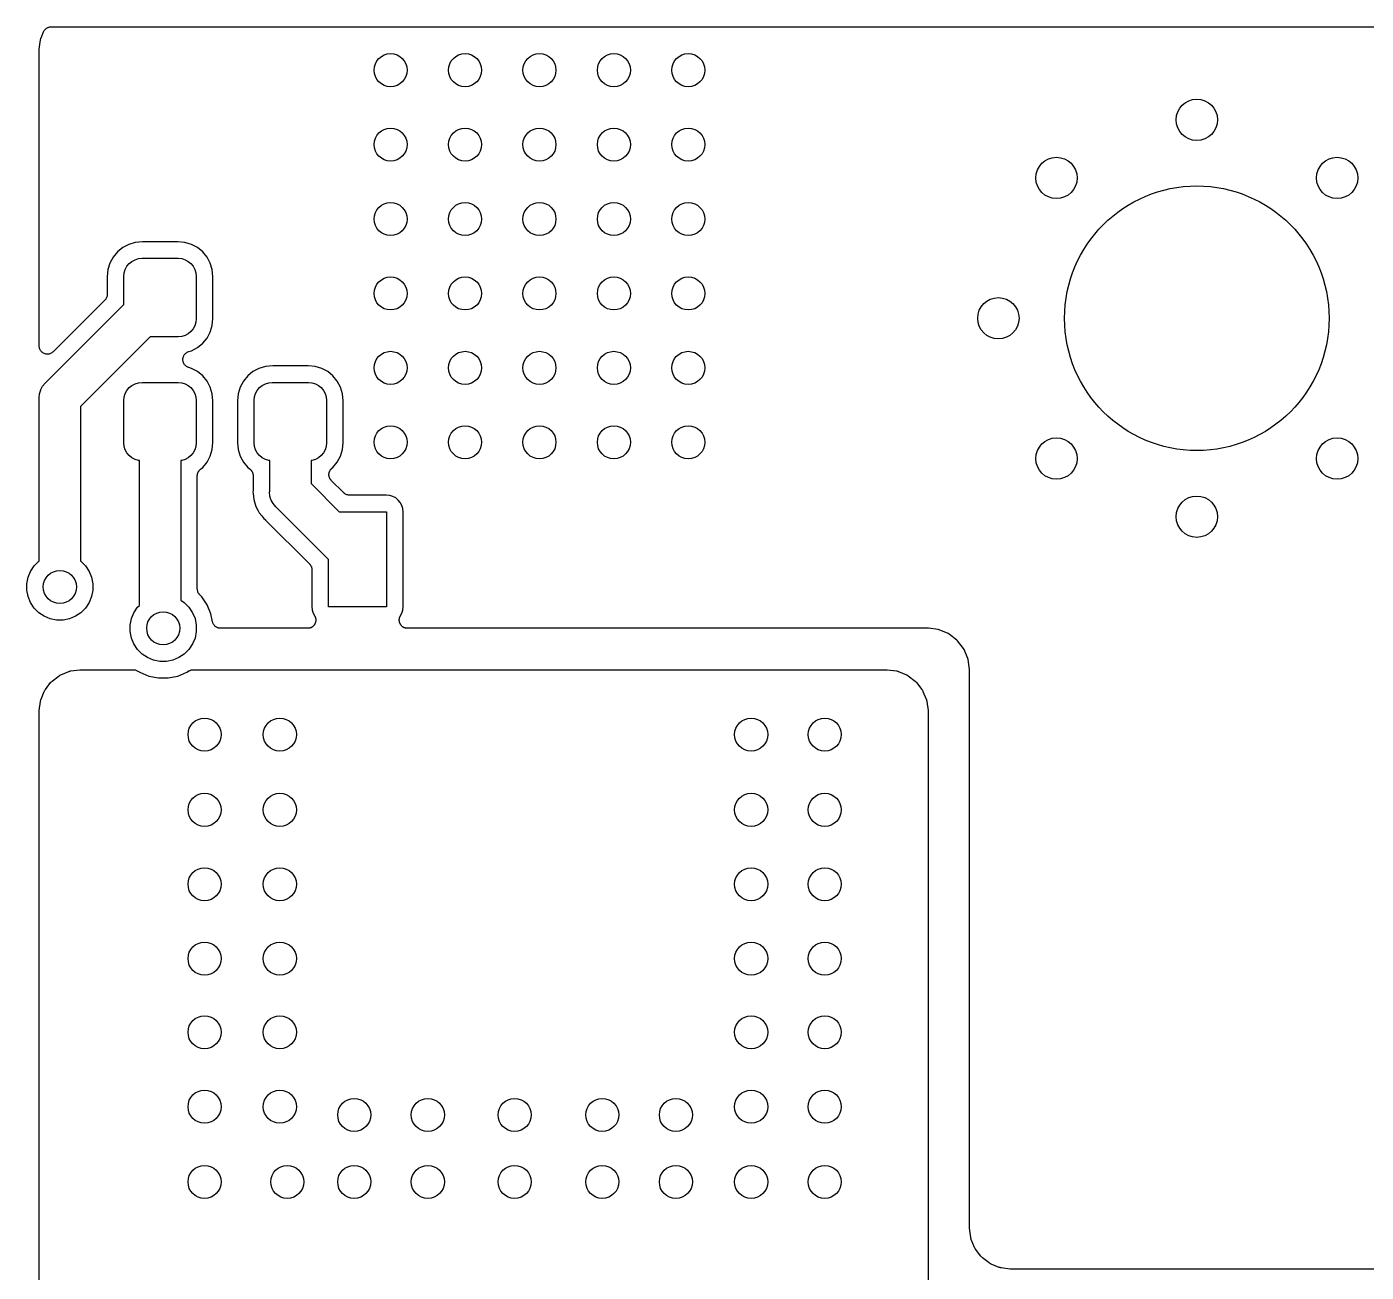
# Model space of a CAD drawing. Extents: x 57.2 to 140.8, y -181.8 to -103.2.
# Drawn here: x 85.6 to 101.8, y -118.29 to -103.22 of the extents above; entities that cross this region are included whole.
import ezdxf

# ---------------------------------------------------------------- set-up
doc = ezdxf.new("R2010")
doc.units = 0
doc.layers.add('BLACK', color=7, linetype='CONTINUOUS')

msp = doc.modelspace()

# ---------------------------------------------------------------- linework, layer by layer
at = {"layer": 'BLACK', "linetype": 'CONTINUOUS'}
for p, q in [((85.7721, -103.358), (85.8018, -103.287)), ((85.8018, -103.287), (85.802, -103.286)), ((85.802, -103.286), (85.8023, -103.285)), ((85.802, -103.286), (85.802, -103.286)), ((85.802, -103.286), (85.802, -103.286)), ((85.8023, -103.285), (85.8068, -103.277)), ((85.8068, -103.277), (85.8113, -103.269)), ((85.8113, -103.269), (85.8115, -103.269)), ((85.8115, -103.269), (85.8117, -103.268)), ((85.8117, -103.268), (85.8178, -103.261)), ((85.8178, -103.261), (85.8237, -103.254)), ((85.8237, -103.254), (85.824, -103.254)), ((85.824, -103.254), (85.8243, -103.253)), ((85.8243, -103.253), (85.8316, -103.248)), ((85.8316, -103.248), (85.8388, -103.242)), ((85.8388, -103.242), (85.8392, -103.242)), ((85.8392, -103.242), (85.8396, -103.241)), ((85.8396, -103.241), (85.8478, -103.237)), ((85.8478, -103.237), (85.8561, -103.233)), ((85.8561, -103.233), (85.8565, -103.232)), ((85.8565, -103.232), (85.8569, -103.232)), ((85.8569, -103.232), (85.8657, -103.23)), ((85.8657, -103.23), (85.8747, -103.227)), ((85.8747, -103.227), (85.8752, -103.227)), ((85.8752, -103.227), (85.8756, -103.227)), ((85.8756, -103.227), (85.8848, -103.226)), ((85.8848, -103.226), (85.8942, -103.225)), ((85.8942, -103.225), (113.606, -103.225)), ((85.75, -103.505), (85.7507, -103.499)), ((85.75, -103.507), (85.75, -103.505)), ((85.75, -107.085), (85.75, -103.507)), ((85.7507, -103.499), (85.7509, -103.494)), ((85.7509, -103.494), (85.7653, -103.384)), ((85.7653, -103.384), (85.7655, -103.382)), ((85.7655, -103.382), (85.7661, -103.38)), ((85.7661, -103.38), (85.7664, -103.377)), ((85.7664, -103.377), (85.7685, -103.37)), ((85.7685, -103.37), (85.7702, -103.363)), ((85.7702, -103.363), (85.7713, -103.361)), ((85.7713, -103.361), (85.7721, -103.358)), ((86.7606, -105.895), (86.697, -105.947)), ((86.8331, -105.856), (86.7606, -105.895)), ((86.9119, -105.832), (86.8331, -105.856)), ((86.9987, -105.824), (86.9119, -105.832)), ((87.4263, -105.824), (86.9987, -105.824)), ((87.5131, -105.832), (87.4263, -105.824)), ((87.5919, -105.856), (87.5131, -105.832)), ((87.6644, -105.895), (87.5919, -105.856)), ((87.728, -105.947), (87.6644, -105.895)), ((86.606, -106.083), (86.5821, -106.162)), ((86.6448, -106.011), (86.606, -106.083)), ((86.697, -105.947), (86.6448, -106.011)), ((86.8119, -106.122), (86.8391, -106.089)), ((86.8391, -106.089), (86.8722, -106.062)), ((86.8722, -106.062), (86.91, -106.042)), ((86.91, -106.042), (86.9511, -106.029)), ((86.9511, -106.029), (86.9937, -106.025)), ((86.9937, -106.025), (87.4312, -106.025)), ((87.4312, -106.025), (87.4739, -106.029)), ((87.4739, -106.029), (87.515, -106.042)), ((87.515, -106.042), (87.5528, -106.062)), ((87.5528, -106.062), (87.5859, -106.089)), ((87.5859, -106.089), (87.6131, -106.122)), ((87.7802, -106.011), (87.728, -105.947)), ((87.819, -106.083), (87.7802, -106.011)), ((87.8429, -106.162), (87.819, -106.083)), ((86.5821, -106.162), (86.5735, -106.249)), ((86.5735, -106.249), (86.5735, -106.461)), ((86.775, -106.244), (86.7792, -106.201)), ((86.775, -106.584), (86.775, -106.244)), ((86.7792, -106.201), (86.7917, -106.16)), ((86.7917, -106.16), (86.8119, -106.122)), ((87.6131, -106.122), (87.6333, -106.16)), ((87.6333, -106.16), (87.6458, -106.201)), ((87.6458, -106.201), (87.65, -106.244)), ((87.65, -106.244), (87.65, -106.756)), ((87.8515, -106.249), (87.8429, -106.162)), ((87.8515, -106.751), (87.8515, -106.249)), ((85.8319, -107.527), (86.775, -106.584)), ((86.5443, -106.532), (85.9207, -107.155)), ((86.5502, -106.525), (86.5443, -106.532)), ((86.5561, -106.518), (86.5502, -106.525)), ((86.5563, -106.517), (86.5561, -106.518)), ((86.5566, -106.517), (86.5563, -106.517)), ((86.561, -106.509), (86.5566, -106.517)), ((86.5655, -106.501), (86.561, -106.509)), ((86.5656, -106.5), (86.5655, -106.501)), ((86.5659, -106.5), (86.5656, -106.5)), ((86.5686, -106.491), (86.5659, -106.5)), ((86.5714, -106.482), (86.5686, -106.491)), ((86.5716, -106.481), (86.5714, -106.481)), ((86.5714, -106.481), (86.5714, -106.482)), ((86.5725, -106.472), (86.5716, -106.481)), ((86.5735, -106.463), (86.5725, -106.472)), ((86.5735, -106.461), (86.5735, -106.461)), ((86.5735, -106.461), (86.5735, -106.461)), ((86.5735, -106.461), (86.5735, -106.461)), ((86.5735, -106.461), (86.5735, -106.463)), ((87.6131, -106.878), (87.5859, -106.911)), ((87.6333, -106.84), (87.6131, -106.878)), ((87.6458, -106.799), (87.6333, -106.84)), ((87.65, -106.756), (87.6458, -106.799)), ((87.819, -106.917), (87.8429, -106.838)), ((87.8429, -106.838), (87.8515, -106.751)), ((87.0911, -106.975), (86.25, -107.816)), ((87.4312, -106.975), (87.0911, -106.975)), ((87.4739, -106.971), (87.4312, -106.975)), ((87.515, -106.958), (87.4739, -106.971)), ((87.5528, -106.938), (87.515, -106.958)), ((87.5859, -106.911), (87.5528, -106.938)), ((87.6644, -107.105), (87.728, -107.053)), ((87.728, -107.053), (87.7802, -106.989)), ((87.7802, -106.989), (87.819, -106.917)), ((85.7509, -107.094), (85.75, -107.085)), ((85.7518, -107.104), (85.7509, -107.094)), ((85.7519, -107.104), (85.7518, -107.104)), ((85.7547, -107.113), (85.7519, -107.104)), ((85.7519, -107.104), (85.7519, -107.104)), ((85.7574, -107.122), (85.7547, -107.113)), ((85.7575, -107.123), (85.7574, -107.122)), ((85.762, -107.131), (85.7575, -107.123)), ((85.7575, -107.123), (85.7575, -107.123)), ((85.7665, -107.14), (85.762, -107.131)), ((85.7666, -107.14), (85.7665, -107.14)), ((85.7667, -107.14), (85.7666, -107.14)), ((85.7726, -107.147), (85.7667, -107.14)), ((85.7788, -107.155), (85.7726, -107.147)), ((85.7789, -107.155), (85.7788, -107.155)), ((85.779, -107.155), (85.7789, -107.155)), ((85.7863, -107.161), (85.779, -107.155)), ((85.7938, -107.167), (85.7863, -107.161)), ((85.7939, -107.167), (85.7938, -107.167)), ((85.7941, -107.168), (85.7939, -107.167)), ((85.8025, -107.172), (85.7941, -107.168)), ((85.8109, -107.177), (85.8025, -107.172)), ((85.8111, -107.177), (85.8109, -107.177)), ((85.8112, -107.177), (85.8111, -107.177)), ((85.8206, -107.18), (85.8112, -107.177)), ((85.8296, -107.183), (85.8206, -107.18)), ((85.8297, -107.183), (85.8296, -107.183)), ((85.8299, -107.183), (85.8297, -107.183)), ((85.8397, -107.184), (85.8299, -107.183)), ((85.849, -107.185), (85.8397, -107.184)), ((85.8491, -107.185), (85.849, -107.185)), ((85.8493, -107.185), (85.8491, -107.185)), ((85.8591, -107.184), (85.8493, -107.185)), ((85.8684, -107.183), (85.8591, -107.184)), ((85.8686, -107.183), (85.8684, -107.183)), ((85.8687, -107.183), (85.8686, -107.183)), ((85.8779, -107.18), (85.8687, -107.183)), ((85.8871, -107.178), (85.8779, -107.18)), ((85.8873, -107.177), (85.8871, -107.178)), ((85.8875, -107.177), (85.8873, -107.177)), ((85.8959, -107.173), (85.8875, -107.177)), ((85.9045, -107.169), (85.8959, -107.173)), ((85.9046, -107.168), (85.9045, -107.169)), ((85.9048, -107.168), (85.9046, -107.168)), ((85.9121, -107.162), (85.9048, -107.168)), ((85.9197, -107.156), (85.9121, -107.162)), ((85.92, -107.156), (85.9197, -107.156)), ((85.9207, -107.155), (85.92, -107.156)), ((85.92, -107.156), (85.92, -107.156)), ((85.92, -107.156), (85.92, -107.156)), ((87.4875, -107.239), (87.4895, -107.23)), ((87.4895, -107.23), (87.4914, -107.221)), ((87.4914, -107.221), (87.4915, -107.22)), ((87.4915, -107.22), (87.4953, -107.211)), ((87.4915, -107.22), (87.4915, -107.22)), ((87.4953, -107.211), (87.499, -107.203)), ((87.499, -107.203), (87.499, -107.202)), ((87.499, -107.202), (87.4991, -107.202)), ((87.4991, -107.202), (87.5046, -107.194)), ((87.5046, -107.194), (87.5098, -107.186)), ((87.5098, -107.186), (87.5099, -107.186)), ((87.5099, -107.186), (87.51, -107.186)), ((87.51, -107.186), (87.5169, -107.179)), ((87.5169, -107.179), (87.5237, -107.173)), ((87.5237, -107.173), (87.5238, -107.173)), ((87.5238, -107.173), (87.5239, -107.172)), ((87.5239, -107.172), (87.5318, -107.167)), ((87.5318, -107.167), (87.5399, -107.162)), ((87.5399, -107.162), (87.54, -107.162)), ((87.54, -107.162), (87.5402, -107.162)), ((87.5402, -107.162), (87.549, -107.158)), ((87.549, -107.158), (87.558, -107.154)), ((87.558, -107.154), (87.5582, -107.154)), ((87.5582, -107.154), (87.5919, -107.144)), ((87.5582, -107.154), (87.5582, -107.154)), ((87.5582, -107.154), (87.5582, -107.154)), ((87.5919, -107.144), (87.6644, -107.105)), ((87.4874, -107.259), (87.4875, -107.249)), ((87.4893, -107.269), (87.4874, -107.259)), ((87.4874, -107.259), (87.4874, -107.259)), ((87.4874, -107.259), (87.4874, -107.259)), ((87.4875, -107.24), (87.4875, -107.239)), ((87.4875, -107.249), (87.4875, -107.24)), ((87.4875, -107.24), (87.4875, -107.24)), ((87.491, -107.278), (87.4893, -107.269)), ((87.4911, -107.278), (87.491, -107.278)), ((87.4948, -107.287), (87.4911, -107.278)), ((87.4911, -107.278), (87.4911, -107.278)), ((87.4983, -107.296), (87.4948, -107.287)), ((87.4984, -107.296), (87.4983, -107.296)), ((87.5036, -107.304), (87.4984, -107.296)), ((87.4984, -107.296), (87.4984, -107.296)), ((87.509, -107.313), (87.5036, -107.304)), ((87.5091, -107.313), (87.509, -107.313)), ((87.5155, -107.319), (87.5091, -107.313)), ((87.5091, -107.313), (87.5091, -107.313)), ((87.5226, -107.327), (87.5155, -107.319)), ((87.5227, -107.327), (87.5226, -107.327)), ((87.5228, -107.327), (87.5227, -107.327)), ((87.5304, -107.332), (87.5228, -107.327)), ((87.5387, -107.338), (87.5304, -107.332)), ((87.5388, -107.338), (87.5387, -107.338)), ((87.5389, -107.338), (87.5388, -107.338)), ((87.5477, -107.341), (87.5389, -107.338)), ((87.5566, -107.345), (87.5477, -107.341)), ((87.5569, -107.345), (87.5566, -107.345)), ((87.558, -107.346), (87.5569, -107.345)), ((87.5569, -107.345), (87.5569, -107.345)), ((87.5569, -107.345), (87.5569, -107.345)), ((87.5919, -107.356), (87.558, -107.346)), ((87.6644, -107.395), (87.5919, -107.356)), ((87.728, -107.447), (87.6644, -107.395)), ((88.3356, -107.395), (88.272, -107.447)), ((88.4081, -107.356), (88.3356, -107.395)), ((88.4869, -107.332), (88.4081, -107.356)), ((88.5737, -107.324), (88.4869, -107.332)), ((89.0013, -107.324), (88.5737, -107.324)), ((89.0881, -107.332), (89.0013, -107.324)), ((89.1669, -107.356), (89.0881, -107.332)), ((89.2394, -107.395), (89.1669, -107.356)), ((89.303, -107.447), (89.2394, -107.395)), ((85.7911, -107.573), (85.8224, -107.535)), ((85.8224, -107.535), (85.8319, -107.527)), ((86.8722, -107.562), (86.91, -107.542)), ((86.91, -107.542), (86.9511, -107.529)), ((86.9511, -107.529), (86.9937, -107.525)), ((86.9937, -107.525), (87.4312, -107.525)), ((87.4312, -107.525), (87.4739, -107.529)), ((87.4739, -107.529), (87.515, -107.542)), ((87.515, -107.542), (87.5528, -107.562)), ((87.7802, -107.511), (87.728, -107.447)), ((87.819, -107.583), (87.7802, -107.511)), ((88.2198, -107.511), (88.181, -107.583)), ((88.272, -107.447), (88.2198, -107.511)), ((88.4472, -107.562), (88.485, -107.542)), ((88.485, -107.542), (88.5261, -107.529)), ((88.5261, -107.529), (88.5687, -107.525)), ((88.5687, -107.525), (89.0062, -107.525)), ((89.0062, -107.525), (89.0489, -107.529)), ((89.0489, -107.529), (89.09, -107.542)), ((89.09, -107.542), (89.1278, -107.562)), ((89.3552, -107.511), (89.303, -107.447)), ((89.394, -107.583), (89.3552, -107.511)), ((85.7488, -107.712), (85.7536, -107.663)), ((85.75, -107.725), (85.7488, -107.712)), ((85.7536, -107.663), (85.7679, -107.616)), ((85.7679, -107.616), (85.7712, -107.61)), ((85.7712, -107.61), (85.7911, -107.573)), ((86.775, -107.744), (86.7792, -107.701)), ((86.7792, -107.701), (86.7917, -107.66)), ((86.7917, -107.66), (86.8119, -107.622)), ((86.8119, -107.622), (86.8391, -107.589)), ((86.8391, -107.589), (86.8722, -107.562)), ((87.5528, -107.562), (87.5859, -107.589)), ((87.5859, -107.589), (87.6131, -107.622)), ((87.6131, -107.622), (87.6333, -107.66)), ((87.6333, -107.66), (87.6458, -107.701)), ((87.6458, -107.701), (87.65, -107.744)), ((87.8429, -107.662), (87.819, -107.583)), ((87.8515, -107.749), (87.8429, -107.662)), ((88.1571, -107.662), (88.1485, -107.749)), ((88.181, -107.583), (88.1571, -107.662)), ((88.35, -107.744), (88.3542, -107.701)), ((88.3542, -107.701), (88.3667, -107.66)), ((88.3667, -107.66), (88.3869, -107.622)), ((88.3869, -107.622), (88.4141, -107.589)), ((88.4141, -107.589), (88.4472, -107.562)), ((89.1278, -107.562), (89.1609, -107.589)), ((89.1609, -107.589), (89.1881, -107.622)), ((89.1881, -107.622), (89.2083, -107.66)), ((89.2083, -107.66), (89.2208, -107.701)), ((89.2208, -107.701), (89.225, -107.744)), ((89.4179, -107.662), (89.394, -107.583)), ((89.4265, -107.749), (89.4179, -107.662)), ((85.75, -109.422), (85.75, -107.725)), ((86.25, -107.816), (86.25, -109.686)), ((86.775, -108.256), (86.775, -107.744)), ((87.65, -107.744), (87.65, -108.256)), ((87.8515, -108.251), (87.8515, -107.749)), ((88.1485, -107.749), (88.1485, -108.251)), ((88.35, -108.256), (88.35, -107.744)), ((89.225, -107.744), (89.225, -108.256)), ((89.4265, -108.251), (89.4265, -107.749)), ((86.7792, -108.299), (86.775, -108.256)), ((86.7917, -108.34), (86.7792, -108.299)), ((86.8119, -108.378), (86.7917, -108.34)), ((87.6333, -108.34), (87.6131, -108.378)), ((87.6458, -108.299), (87.6333, -108.34)), ((87.65, -108.256), (87.6458, -108.299)), ((87.819, -108.417), (87.8429, -108.338)), ((87.8429, -108.338), (87.8515, -108.251)), ((88.1485, -108.251), (88.1571, -108.338)), ((88.1571, -108.338), (88.181, -108.417)), ((88.3542, -108.299), (88.35, -108.256)), ((88.3667, -108.34), (88.3542, -108.299)), ((88.3869, -108.378), (88.3667, -108.34)), ((89.2083, -108.34), (89.1881, -108.378)), ((89.2208, -108.299), (89.2083, -108.34)), ((89.225, -108.256), (89.2208, -108.299)), ((89.394, -108.417), (89.4179, -108.338)), ((89.4179, -108.338), (89.4265, -108.251)), ((86.8391, -108.411), (86.8119, -108.378)), ((86.8722, -108.438), (86.8391, -108.411)), ((86.91, -108.458), (86.8722, -108.438)), ((86.9511, -108.471), (86.91, -108.458)), ((86.9625, -108.472), (86.9511, -108.471)), ((86.9625, -110.222), (86.9625, -108.472)), ((87.4739, -108.471), (87.4625, -108.472)), ((87.4625, -108.472), (87.4625, -110.161)), ((87.515, -108.458), (87.4739, -108.471)), ((87.5528, -108.438), (87.515, -108.458)), ((87.5859, -108.411), (87.5528, -108.438)), ((87.6131, -108.378), (87.5859, -108.411)), ((87.728, -108.553), (87.7802, -108.489)), ((87.7802, -108.489), (87.819, -108.417)), ((88.181, -108.417), (88.2198, -108.489)), ((88.2198, -108.489), (88.272, -108.553)), ((88.4141, -108.411), (88.3869, -108.378)), ((88.4472, -108.438), (88.4141, -108.411)), ((88.485, -108.458), (88.4472, -108.438)), ((88.5261, -108.471), (88.485, -108.458)), ((88.5375, -108.472), (88.5261, -108.471)), ((88.5375, -108.84), (88.5375, -108.472)), ((89.0489, -108.471), (89.0375, -108.472)), ((89.0375, -108.472), (89.0375, -108.749)), ((89.09, -108.458), (89.0489, -108.471)), ((89.1278, -108.438), (89.09, -108.458)), ((89.1609, -108.411), (89.1278, -108.438)), ((89.1881, -108.378), (89.1609, -108.411)), ((89.303, -108.553), (89.3552, -108.489)), ((89.3552, -108.489), (89.394, -108.417)), ((87.6625, -108.653), (87.663, -108.648)), ((87.6625, -108.654), (87.6625, -108.653)), ((87.6625, -110.023), (87.6625, -108.654)), ((87.663, -108.644), (87.6641, -108.639)), ((87.663, -108.648), (87.663, -108.644)), ((87.6641, -108.639), (87.6647, -108.633)), ((87.6647, -108.633), (87.666, -108.629)), ((87.666, -108.629), (87.6669, -108.625)), ((87.6669, -108.625), (87.669, -108.62)), ((87.669, -108.62), (87.6706, -108.615)), ((87.6706, -108.615), (87.6727, -108.611)), ((87.6727, -108.611), (87.6744, -108.607)), ((87.6744, -108.607), (87.6774, -108.602)), ((87.6774, -108.602), (87.68, -108.598)), ((87.68, -108.598), (87.6828, -108.594)), ((87.6828, -108.594), (87.6853, -108.591)), ((87.6853, -108.591), (87.6891, -108.587)), ((87.6891, -108.587), (87.6925, -108.583)), ((87.6925, -108.583), (87.696, -108.58)), ((87.696, -108.58), (87.6991, -108.577)), ((87.6991, -108.577), (87.728, -108.553)), ((88.272, -108.553), (88.3009, -108.577)), ((88.3009, -108.577), (88.302, -108.578)), ((88.302, -108.578), (88.3051, -108.581)), ((88.3051, -108.581), (88.3085, -108.584)), ((88.3085, -108.584), (88.3119, -108.588)), ((88.3119, -108.588), (88.3156, -108.592)), ((88.3156, -108.592), (88.318, -108.595)), ((88.318, -108.595), (88.3208, -108.599)), ((88.3208, -108.599), (88.3233, -108.604)), ((88.3233, -108.604), (88.3263, -108.608)), ((88.3263, -108.608), (88.3279, -108.612)), ((88.3279, -108.612), (88.33, -108.616)), ((88.33, -108.616), (88.3315, -108.621)), ((88.3315, -108.621), (88.3335, -108.626)), ((88.3335, -108.626), (88.3343, -108.63)), ((88.3343, -108.63), (88.3356, -108.635)), ((88.3356, -108.635), (88.3361, -108.64)), ((88.3361, -108.64), (88.3371, -108.645)), ((88.3371, -108.645), (88.3371, -108.65)), ((88.3371, -108.65), (88.3375, -108.654)), ((88.3375, -108.654), (88.3375, -108.825)), ((89.2537, -108.64), (89.2542, -108.635)), ((89.2541, -108.645), (89.2537, -108.64)), ((89.2541, -108.65), (89.2541, -108.645)), ((89.255, -108.655), (89.2541, -108.65)), ((89.2542, -108.631), (89.2552, -108.626)), ((89.2542, -108.635), (89.2542, -108.631)), ((89.2554, -108.659), (89.255, -108.655)), ((89.2552, -108.626), (89.2558, -108.62)), ((89.2568, -108.664), (89.2554, -108.659)), ((89.2558, -108.62), (89.2571, -108.616)), ((89.2578, -108.669), (89.2568, -108.664)), ((89.2571, -108.616), (89.258, -108.612)), ((89.2595, -108.674), (89.2578, -108.669)), ((89.258, -108.612), (89.2601, -108.607)), ((89.2608, -108.678), (89.2595, -108.674)), ((89.2601, -108.607), (89.2616, -108.602)), ((89.2632, -108.683), (89.2608, -108.678)), ((89.2616, -108.602), (89.2638, -108.598)), ((89.2652, -108.687), (89.2632, -108.683)), ((89.2638, -108.598), (89.2656, -108.594)), ((89.2677, -108.691), (89.2652, -108.687)), ((89.2656, -108.594), (89.2685, -108.589)), ((89.2698, -108.695), (89.2677, -108.691)), ((89.2685, -108.589), (89.271, -108.585)), ((89.271, -108.585), (89.2739, -108.581)), ((89.2739, -108.581), (89.2764, -108.577)), ((89.2764, -108.577), (89.2801, -108.574)), ((89.2801, -108.574), (89.2834, -108.57)), ((89.2834, -108.57), (89.287, -108.567)), ((89.287, -108.567), (89.2902, -108.564)), ((89.2902, -108.564), (89.303, -108.553)), ((88.337, -108.835), (88.3353, -108.852)), ((88.3353, -108.852), (88.337, -108.87)), ((88.3375, -108.827), (88.337, -108.831)), ((88.337, -108.831), (88.337, -108.835)), ((88.3375, -108.825), (88.3375, -108.827)), ((88.5363, -108.852), (88.5375, -108.84)), ((88.5411, -108.902), (88.5363, -108.852)), ((89.0375, -108.749), (89.3786, -109.09)), ((89.273, -108.699), (89.2698, -108.695)), ((89.2759, -108.704), (89.273, -108.699)), ((89.2791, -108.707), (89.2759, -108.704)), ((89.282, -108.711), (89.2791, -108.707)), ((89.283, -108.712), (89.282, -108.711)), ((89.4307, -108.859), (89.283, -108.712)), ((88.337, -108.87), (88.337, -108.87)), ((88.337, -108.87), (88.344, -108.941)), ((88.344, -108.941), (88.3697, -109.026)), ((88.5529, -108.94), (88.5411, -108.902)), ((88.5554, -108.949), (88.5529, -108.94)), ((88.5786, -108.992), (88.5554, -108.949)), ((88.6099, -109.03), (88.5786, -108.992)), ((89.4379, -108.865), (89.4307, -108.859)), ((89.4449, -108.871), (89.4379, -108.865)), ((89.4453, -108.871), (89.4449, -108.871)), ((89.4457, -108.872), (89.4453, -108.871)), ((89.4539, -108.876), (89.4457, -108.872)), ((89.462, -108.88), (89.4539, -108.876)), ((89.4625, -108.881), (89.462, -108.88)), ((89.4629, -108.881), (89.4625, -108.881)), ((89.4717, -108.884), (89.4629, -108.881)), ((89.4806, -108.886), (89.4717, -108.884)), ((89.4811, -108.886), (89.4806, -108.886)), ((89.4816, -108.887), (89.4811, -108.886)), ((89.4908, -108.888), (89.4816, -108.887)), ((89.5, -108.889), (89.4908, -108.888)), ((89.501, -108.889), (89.5, -108.889)), ((89.5014, -108.889), (89.501, -108.889)), ((89.501, -108.889), (89.501, -108.889)), ((89.501, -108.889), (89.501, -108.889)), ((89.9451, -108.889), (89.5014, -108.889)), ((89.9892, -108.893), (89.9451, -108.889)), ((90.0269, -108.904), (89.9892, -108.893)), ((90.0617, -108.923), (90.0269, -108.904)), ((90.0921, -108.948), (90.0617, -108.923)), ((90.1171, -108.978), (90.0921, -108.948)), ((90.1357, -109.013), (90.1171, -108.978)), ((90.1471, -109.051), (90.1357, -109.013)), ((88.3697, -109.026), (88.3989, -109.08)), ((88.3989, -109.08), (88.399, -109.08)), ((88.399, -109.08), (88.4115, -109.104)), ((88.4115, -109.104), (88.4419, -109.141)), ((88.4419, -109.141), (88.4419, -109.141)), ((88.4419, -109.141), (88.4678, -109.172)), ((88.4678, -109.172), (88.4811, -109.183)), ((88.6194, -109.038), (88.6099, -109.03)), ((89.25, -109.669), (88.6194, -109.038)), ((89.3786, -109.09), (89.95, -109.09)), ((89.95, -109.09), (89.95, -110.24)), ((90.1515, -109.095), (90.1471, -109.051)), ((90.1515, -110.235), (90.1515, -109.095)), ((88.4811, -109.183), (88.4822, -109.184)), ((88.4822, -109.184), (88.4851, -109.187)), ((88.4851, -109.187), (88.4884, -109.19)), ((88.4884, -109.19), (89.0193, -109.721)), ((85.75, -109.686), (85.75, -109.422)), ((85.75, -109.422), (85.75, -109.422)), ((85.6154, -109.883), (85.6455, -109.811)), ((85.6455, -109.811), (85.6893, -109.745)), ((85.6893, -109.745), (85.745, -109.689)), ((85.745, -109.689), (85.75, -109.686)), ((86.25, -109.686), (86.255, -109.689)), ((86.255, -109.689), (86.3107, -109.745)), ((86.3107, -109.745), (86.3545, -109.811)), ((86.3545, -109.811), (86.3846, -109.883)), ((89.0193, -109.721), (89.0195, -109.721)), ((89.0195, -109.721), (89.0195, -109.721)), ((89.0195, -109.721), (89.0195, -109.721)), ((89.0195, -109.721), (89.0202, -109.722)), ((89.0202, -109.722), (89.026, -109.729)), ((89.026, -109.729), (89.0318, -109.736)), ((89.0318, -109.736), (89.0321, -109.736)), ((89.0321, -109.736), (89.0324, -109.737)), ((89.0324, -109.737), (89.0367, -109.745)), ((89.0367, -109.745), (89.041, -109.753)), ((89.041, -109.753), (89.0412, -109.754)), ((89.0412, -109.754), (89.0414, -109.754)), ((89.0414, -109.754), (89.044, -109.763)), ((89.044, -109.763), (89.0466, -109.772)), ((89.0466, -109.772), (89.0467, -109.772)), ((89.0467, -109.772), (89.0468, -109.773)), ((89.0468, -109.773), (89.0476, -109.782)), ((89.0476, -109.782), (89.0485, -109.791)), ((89.0485, -109.791), (89.0485, -110.235)), ((89.25, -110.24), (89.25, -109.669)), ((85.6, -109.961), (85.6154, -109.883)), ((85.6, -110.039), (85.6, -109.961)), ((86.3846, -109.883), (86.4, -109.961)), ((86.4, -109.961), (86.4, -110.039)), ((85.6154, -110.117), (85.6, -110.039)), ((85.6455, -110.189), (85.6154, -110.117)), ((86.3846, -110.117), (86.3545, -110.189)), ((86.4, -110.039), (86.3846, -110.117)), ((87.6634, -110.032), (87.6625, -110.023)), ((87.6642, -110.041), (87.6634, -110.032)), ((87.6644, -110.041), (87.6642, -110.041)), ((87.6644, -110.042), (87.6644, -110.041)), ((87.6671, -110.051), (87.6644, -110.042)), ((87.6697, -110.06), (87.6671, -110.051)), ((87.6699, -110.06), (87.6697, -110.06)), ((87.67, -110.061), (87.6699, -110.06)), ((87.6744, -110.069), (87.67, -110.061)), ((87.6786, -110.077), (87.6744, -110.069)), ((87.679, -110.077), (87.6786, -110.077)), ((87.6792, -110.078), (87.679, -110.077)), ((87.685, -110.085), (87.6792, -110.078)), ((87.6908, -110.092), (87.685, -110.085)), ((87.6915, -110.093), (87.6908, -110.092)), ((87.6916, -110.093), (87.6915, -110.093)), ((87.6915, -110.093), (87.6915, -110.093)), ((87.6918, -110.093), (87.6916, -110.093)), ((87.716, -110.118), (87.6918, -110.093)), ((87.7817, -110.216), (87.716, -110.118)), ((85.6893, -110.255), (85.6455, -110.189)), ((85.745, -110.311), (85.6893, -110.255)), ((85.8105, -110.354), (85.745, -110.311)), ((86.255, -110.311), (86.1895, -110.354)), ((86.3107, -110.255), (86.255, -110.311)), ((86.3545, -110.189), (86.3107, -110.255)), ((86.8654, -110.383), (86.8955, -110.311)), ((86.8955, -110.311), (86.9393, -110.245)), ((86.9393, -110.245), (86.9625, -110.222)), ((87.4625, -110.161), (87.505, -110.189)), ((87.505, -110.189), (87.5607, -110.245)), ((87.5607, -110.245), (87.6045, -110.311)), ((87.6045, -110.311), (87.6346, -110.383)), ((87.8269, -110.325), (87.7817, -110.216)), ((89.0485, -110.235), (89.0529, -110.279)), ((89.0529, -110.279), (89.0643, -110.317)), ((89.95, -110.24), (89.25, -110.24)), ((90.1357, -110.317), (90.1471, -110.279)), ((90.1471, -110.279), (90.1515, -110.235)), ((85.8833, -110.385), (85.8105, -110.354)), ((85.9606, -110.4), (85.8833, -110.385)), ((86.0394, -110.4), (85.9606, -110.4)), ((86.1167, -110.385), (86.0394, -110.4)), ((86.1895, -110.354), (86.1167, -110.385)), ((86.85, -110.461), (86.8654, -110.383)), ((86.85, -110.539), (86.85, -110.461)), ((87.6346, -110.383), (87.65, -110.461)), ((87.65, -110.461), (87.65, -110.539)), ((87.8457, -110.42), (87.8269, -110.325)), ((87.8485, -110.429), (87.8457, -110.42)), ((87.8511, -110.437), (87.8485, -110.429)), ((87.8513, -110.438), (87.8511, -110.437)), ((87.8514, -110.438), (87.8513, -110.438)), ((87.8558, -110.447), (87.8514, -110.438)), ((87.8601, -110.455), (87.8558, -110.447)), ((87.8604, -110.455), (87.8601, -110.455)), ((87.8606, -110.455), (87.8604, -110.455)), ((87.8665, -110.463), (87.8606, -110.455)), ((87.8724, -110.47), (87.8665, -110.463)), ((87.8727, -110.47), (87.8724, -110.47)), ((87.8729, -110.471), (87.8727, -110.47)), ((87.8801, -110.476), (87.8729, -110.471)), ((89.0658, -110.471), (89.0618, -110.474)), ((89.0643, -110.317), (89.0835, -110.353)), ((89.0688, -110.467), (89.0658, -110.471)), ((89.0721, -110.464), (89.0688, -110.467)), ((89.075, -110.46), (89.0721, -110.464)), ((89.0783, -110.456), (89.075, -110.46)), ((89.0805, -110.452), (89.0783, -110.456)), ((89.0831, -110.448), (89.0805, -110.452)), ((89.0851, -110.443), (89.0831, -110.448)), ((89.0835, -110.353), (89.0842, -110.354)), ((89.0842, -110.354), (89.0859, -110.358)), ((89.0875, -110.439), (89.0851, -110.443)), ((89.0859, -110.358), (89.0881, -110.363)), ((89.0889, -110.434), (89.0875, -110.439)), ((89.0881, -110.363), (89.0895, -110.367)), ((89.0907, -110.43), (89.0889, -110.434)), ((89.0895, -110.367), (89.0914, -110.372)), ((89.0918, -110.425), (89.0907, -110.43)), ((89.0914, -110.372), (89.0923, -110.377)), ((89.0933, -110.42), (89.0918, -110.425)), ((89.0923, -110.377), (89.0936, -110.381)), ((89.0938, -110.415), (89.0933, -110.42)), ((89.0936, -110.381), (89.094, -110.386)), ((89.0948, -110.411), (89.0938, -110.415)), ((89.094, -110.386), (89.095, -110.391)), ((89.0954, -110.401), (89.0948, -110.406)), ((89.0948, -110.406), (89.0948, -110.411)), ((89.095, -110.391), (89.0949, -110.396)), ((89.0949, -110.396), (89.0954, -110.401)), ((90.1046, -110.399), (90.1051, -110.395)), ((90.1051, -110.404), (90.1046, -110.399)), ((90.1051, -110.39), (90.1061, -110.385)), ((90.1051, -110.395), (90.1051, -110.39)), ((90.1051, -110.41), (90.1051, -110.404)), ((90.106, -110.414), (90.1051, -110.41)), ((90.1064, -110.419), (90.106, -110.414)), ((90.1061, -110.385), (90.1067, -110.38)), ((90.1079, -110.424), (90.1064, -110.419)), ((90.1067, -110.38), (90.1081, -110.375)), ((90.1088, -110.429), (90.1079, -110.424)), ((90.1081, -110.375), (90.109, -110.371)), ((90.1106, -110.433), (90.1088, -110.429)), ((90.109, -110.371), (90.1109, -110.366)), ((90.1119, -110.437), (90.1106, -110.433)), ((90.1109, -110.366), (90.1125, -110.361)), ((90.1143, -110.442), (90.1119, -110.437)), ((90.1125, -110.361), (90.1147, -110.357)), ((90.1162, -110.447), (90.1143, -110.442)), ((90.1147, -110.357), (90.1165, -110.353)), ((90.1188, -110.451), (90.1162, -110.447)), ((90.1165, -110.353), (90.1357, -110.317)), ((90.121, -110.455), (90.1188, -110.451)), ((90.1242, -110.459), (90.121, -110.455)), ((90.127, -110.463), (90.1242, -110.459)), ((90.1303, -110.466), (90.127, -110.463)), ((90.1332, -110.47), (90.1303, -110.466)), ((90.1371, -110.473), (90.1332, -110.47)), ((90.1407, -110.477), (90.1371, -110.473)), ((86.8654, -110.617), (86.85, -110.539)), ((86.8955, -110.689), (86.8654, -110.617)), ((87.6346, -110.617), (87.6045, -110.689)), ((87.65, -110.539), (87.6346, -110.617)), ((87.8873, -110.483), (87.8801, -110.476)), ((87.8877, -110.483), (87.8873, -110.483)), ((87.888, -110.483), (87.8877, -110.483)), ((87.8962, -110.487), (87.888, -110.483)), ((87.9044, -110.492), (87.8962, -110.487)), ((87.9048, -110.492), (87.9044, -110.492)), ((87.9051, -110.492), (87.9048, -110.492)), ((87.9141, -110.495), (87.9051, -110.492)), ((87.923, -110.498), (87.9141, -110.495)), ((87.9234, -110.498), (87.923, -110.498)), ((87.9238, -110.498), (87.9234, -110.498)), ((87.9332, -110.499), (87.9238, -110.498)), ((87.9424, -110.5), (87.9332, -110.499)), ((87.9432, -110.5), (87.9424, -110.5)), ((87.9438, -110.5), (87.9432, -110.5)), ((87.9432, -110.5), (87.9432, -110.5)), ((87.9432, -110.5), (87.9432, -110.5)), ((88.9954, -110.5), (87.9438, -110.5)), ((89, -110.5), (88.9954, -110.5)), ((89.0046, -110.5), (89, -110.5)), ((89.0097, -110.499), (89.0046, -110.5)), ((89.0148, -110.498), (89.0097, -110.499)), ((89.0192, -110.497), (89.0148, -110.498)), ((89.0238, -110.496), (89.0192, -110.497)), ((89.0285, -110.494), (89.0238, -110.496)), ((89.0335, -110.492), (89.0285, -110.494)), ((89.0376, -110.49), (89.0335, -110.492)), ((89.0419, -110.489), (89.0376, -110.49)), ((89.0462, -110.486), (89.0419, -110.489)), ((89.0507, -110.483), (89.0462, -110.486)), ((89.0543, -110.48), (89.0507, -110.483)), ((89.0582, -110.478), (89.0543, -110.48)), ((89.0618, -110.474), (89.0582, -110.478)), ((90.1446, -110.48), (90.1407, -110.477)), ((90.1481, -110.483), (90.1446, -110.48)), ((90.1526, -110.485), (90.1481, -110.483)), ((90.1569, -110.488), (90.1526, -110.485)), ((90.1612, -110.49), (90.1569, -110.488)), ((90.1653, -110.492), (90.1612, -110.49)), ((90.1701, -110.493), (90.1653, -110.492)), ((90.1749, -110.495), (90.1701, -110.493)), ((90.1794, -110.496), (90.1749, -110.495)), ((90.1839, -110.498), (90.1794, -110.496)), ((90.189, -110.498), (90.1839, -110.498)), ((90.194, -110.499), (90.189, -110.498)), ((90.1986, -110.499), (90.194, -110.499)), ((90.2032, -110.5), (90.1986, -110.499)), ((90.2046, -110.5), (90.2032, -110.5)), ((96.4967, -110.5), (90.2046, -110.5)), ((96.5032, -110.5), (96.4967, -110.5)), ((96.6229, -110.516), (96.5032, -110.5)), ((96.6355, -110.52), (96.6229, -110.516)), ((96.7439, -110.564), (96.6355, -110.52)), ((96.7552, -110.571), (96.7439, -110.564)), ((96.8484, -110.642), (96.7552, -110.571)), ((86.9393, -110.755), (86.8955, -110.689)), ((86.995, -110.811), (86.9393, -110.755)), ((87.5607, -110.755), (87.505, -110.811)), ((87.6045, -110.689), (87.5607, -110.755)), ((96.8575, -110.652), (96.8484, -110.642)), ((96.929, -110.745), (96.8575, -110.652)), ((96.9355, -110.756), (96.929, -110.745)), ((96.9805, -110.865), (96.9355, -110.756)), ((87.0605, -110.854), (86.995, -110.811)), ((87.1333, -110.885), (87.0605, -110.854)), ((87.2106, -110.9), (87.1333, -110.885)), ((87.2894, -110.9), (87.2106, -110.9)), ((87.3667, -110.885), (87.2894, -110.9)), ((87.4395, -110.854), (87.3667, -110.885)), ((87.505, -110.811), (87.4395, -110.854)), ((96.9838, -110.877), (96.9805, -110.865)), ((96.9996, -110.997), (96.9838, -110.877)), ((85.9069, -111.138), (85.9896, -111.075)), ((85.9896, -111.075), (85.9907, -111.074)), ((85.9907, -111.074), (85.9929, -111.073)), ((85.9929, -111.073), (85.9949, -111.071)), ((85.9949, -111.071), (86.0013, -111.068)), ((86.0013, -111.068), (86.0074, -111.064)), ((86.0074, -111.064), (86.0099, -111.063)), ((86.0099, -111.063), (86.0122, -111.062)), ((86.0122, -111.062), (86.1084, -111.022)), ((86.1084, -111.022), (86.1097, -111.022)), ((86.1097, -111.022), (86.1122, -111.021)), ((86.1122, -111.021), (86.1146, -111.02)), ((86.1146, -111.02), (86.1216, -111.018)), ((86.1216, -111.018), (86.1285, -111.016)), ((86.1285, -111.016), (86.1311, -111.016)), ((86.1311, -111.016), (86.1336, -111.015)), ((86.1336, -111.015), (86.2435, -111.001)), ((86.2435, -111.001), (86.2449, -111.001)), ((86.2449, -111.001), (86.2507, -111.001)), ((86.2507, -111.001), (86.2566, -111)), ((86.2566, -111), (86.888, -111)), ((86.888, -111), (86.8882, -111)), ((86.8882, -111), (86.8882, -111)), ((86.8882, -111), (86.8883, -111)), ((86.8883, -111), (86.8894, -111)), ((86.8894, -111), (86.8985, -111.001)), ((86.8985, -111.001), (86.9077, -111.002)), ((86.9077, -111.002), (86.9082, -111.002)), ((86.9082, -111.002), (86.9088, -111.002)), ((86.9088, -111.002), (86.9175, -111.005)), ((86.9175, -111.005), (86.9263, -111.008)), ((86.9263, -111.008), (86.9268, -111.008)), ((86.9268, -111.008), (86.9274, -111.008)), ((86.9274, -111.008), (86.9354, -111.013)), ((86.9354, -111.013), (86.9435, -111.017)), ((86.9435, -111.017), (86.9658, -111.032)), ((86.9658, -111.032), (87.075, -111.077)), ((87.075, -111.077), (87.1909, -111.1)), ((87.1909, -111.1), (87.3091, -111.1)), ((87.3091, -111.1), (87.425, -111.077)), ((87.425, -111.077), (87.5342, -111.032)), ((87.5342, -111.032), (87.5564, -111.017)), ((87.5564, -111.017), (87.5566, -111.017)), ((87.5566, -111.017), (87.5567, -111.017)), ((87.5567, -111.017), (87.5576, -111.016)), ((87.5567, -111.017), (87.5567, -111.017)), ((87.5576, -111.016), (87.5657, -111.012)), ((87.5657, -111.012), (87.5739, -111.008)), ((87.5739, -111.008), (87.5744, -111.007)), ((87.5744, -111.007), (87.5749, -111.007)), ((87.5749, -111.007), (87.5838, -111.005)), ((87.5838, -111.005), (87.5926, -111.002)), ((87.5926, -111.002), (87.5931, -111.002)), ((87.5931, -111.002), (87.5937, -111.002)), ((87.5937, -111.002), (87.6029, -111.001)), ((87.6029, -111.001), (87.612, -111)), ((87.612, -111), (95.9934, -111)), ((95.9934, -111), (95.9948, -111)), ((95.9948, -111), (96.0006, -111.001)), ((96.0006, -111.001), (96.0065, -111.001)), ((96.0065, -111.001), (96.1164, -111.015)), ((96.1164, -111.015), (96.1177, -111.016)), ((96.1177, -111.016), (96.1203, -111.016)), ((96.1203, -111.016), (96.1229, -111.016)), ((96.1229, -111.016), (96.1298, -111.018)), ((96.1298, -111.018), (96.1367, -111.02)), ((96.1367, -111.02), (96.1391, -111.021)), ((96.1391, -111.021), (96.1416, -111.022)), ((96.1416, -111.022), (96.2378, -111.062)), ((96.2378, -111.062), (96.2391, -111.062)), ((96.2391, -111.062), (96.2414, -111.064)), ((96.2414, -111.064), (96.2439, -111.065)), ((96.2439, -111.065), (96.2499, -111.068)), ((96.2499, -111.068), (96.2562, -111.072)), ((96.2562, -111.072), (96.2582, -111.074)), ((96.2582, -111.074), (96.2604, -111.075)), ((96.2604, -111.075), (96.3431, -111.138)), ((97, -111.003), (96.9996, -110.997)), ((97, -117.743), (97, -111.003)), ((85.7721, -111.358), (85.8119, -111.262)), ((85.8119, -111.262), (85.8125, -111.261)), ((85.8125, -111.261), (85.8138, -111.259)), ((85.8138, -111.259), (85.8147, -111.256)), ((85.8147, -111.256), (85.8185, -111.25)), ((85.8185, -111.25), (85.8219, -111.244)), ((85.8219, -111.244), (85.8236, -111.242)), ((85.8236, -111.242), (85.825, -111.24)), ((85.825, -111.24), (85.8884, -111.157)), ((85.8884, -111.157), (85.8893, -111.156)), ((85.8893, -111.156), (85.8911, -111.154)), ((85.8911, -111.154), (85.8926, -111.152)), ((85.8926, -111.152), (85.8979, -111.147)), ((85.8979, -111.147), (85.9028, -111.142)), ((85.9028, -111.142), (85.905, -111.14)), ((85.905, -111.14), (85.9069, -111.138)), ((96.3431, -111.138), (96.3442, -111.139)), ((96.3442, -111.139), (96.3461, -111.141)), ((96.3461, -111.141), (96.3482, -111.143)), ((96.3482, -111.143), (96.3531, -111.148)), ((96.3531, -111.148), (96.3583, -111.153)), ((96.3583, -111.153), (96.3598, -111.155)), ((96.3598, -111.155), (96.3616, -111.157)), ((96.3616, -111.157), (96.425, -111.24)), ((96.425, -111.24), (96.4258, -111.241)), ((96.4258, -111.241), (96.4272, -111.243)), ((96.4272, -111.243), (96.4289, -111.245)), ((96.4289, -111.245), (96.4322, -111.251)), ((96.4322, -111.251), (96.4359, -111.257)), ((96.4359, -111.257), (96.4368, -111.26)), ((96.4368, -111.26), (96.4381, -111.262)), ((96.4381, -111.262), (96.4779, -111.358)), ((85.7509, -111.494), (85.7653, -111.384)), ((85.7653, -111.384), (85.7655, -111.382)), ((85.7655, -111.382), (85.7661, -111.38)), ((85.7661, -111.38), (85.7664, -111.377)), ((85.7664, -111.377), (85.7685, -111.37)), ((85.7685, -111.37), (85.7702, -111.363)), ((85.7702, -111.363), (85.7713, -111.361)), ((85.7713, -111.361), (85.7721, -111.358)), ((96.4779, -111.358), (96.4784, -111.36)), ((96.4784, -111.36), (96.4792, -111.362)), ((96.4792, -111.362), (96.4803, -111.365)), ((96.4803, -111.365), (96.4819, -111.372)), ((96.4819, -111.372), (96.4839, -111.378)), ((96.4839, -111.378), (96.4841, -111.381)), ((96.4841, -111.381), (96.4847, -111.384)), ((96.4847, -111.384), (96.4991, -111.494)), ((85.75, -111.505), (85.7507, -111.499)), ((85.75, -111.507), (85.75, -111.505)), ((85.75, -118.806), (85.75, -111.507)), ((85.7507, -111.499), (85.7509, -111.494)), ((96.4991, -111.494), (96.4993, -111.495)), ((96.4993, -111.495), (96.4994, -111.501)), ((96.4994, -111.501), (96.5, -111.507)), ((96.5, -111.507), (96.5, -122.493)), ((97.0006, -117.749), (97, -117.743)), ((97.0007, -117.755), (97.0006, -117.749)), ((97.0009, -117.756), (97.0007, -117.755)), ((97.0153, -117.866), (97.0009, -117.756)), ((97.0159, -117.869), (97.0153, -117.866)), ((97.0161, -117.872), (97.0159, -117.869)), ((97.0181, -117.878), (97.0161, -117.872)), ((97.0197, -117.885), (97.0181, -117.878)), ((97.0208, -117.888), (97.0197, -117.885)), ((97.0216, -117.89), (97.0208, -117.888)), ((97.0221, -117.892), (97.0216, -117.89)), ((97.0619, -117.988), (97.0221, -117.892)), ((97.0632, -117.99), (97.0619, -117.988)), ((97.0641, -117.993), (97.0632, -117.99)), ((97.0678, -117.999), (97.0641, -117.993)), ((97.0711, -118.005), (97.0678, -117.999)), ((97.0728, -118.007), (97.0711, -118.005)), ((97.0742, -118.009), (97.0728, -118.007)), ((97.075, -118.01), (97.0742, -118.009)), ((97.1384, -118.093), (97.075, -118.01)), ((97.1402, -118.095), (97.1384, -118.093)), ((97.1417, -118.097), (97.1402, -118.095)), ((97.1469, -118.102), (97.1417, -118.097)), ((97.1518, -118.107), (97.1469, -118.102)), ((97.1539, -118.109), (97.1518, -118.107)), ((97.1558, -118.111), (97.1539, -118.109)), ((97.1569, -118.112), (97.1558, -118.111)), ((97.2396, -118.175), (97.1569, -118.112)), ((97.2418, -118.176), (97.2396, -118.175)), ((97.2438, -118.178), (97.2418, -118.176)), ((97.25, -118.182), (97.2438, -118.178)), ((97.2561, -118.185), (97.25, -118.182)), ((97.2586, -118.186), (97.2561, -118.185)), ((97.2609, -118.188), (97.2586, -118.186)), ((97.2622, -118.188), (97.2609, -118.188)), ((97.3584, -118.228), (97.2622, -118.188)), ((97.3609, -118.229), (97.3584, -118.228)), ((97.3633, -118.23), (97.3609, -118.229)), ((97.3702, -118.232), (97.3633, -118.23)), ((97.3771, -118.234), (97.3702, -118.232)), ((97.3797, -118.234), (97.3771, -118.234)), ((97.3823, -118.234), (97.3797, -118.234)), ((97.3836, -118.235), (97.3823, -118.234)), ((97.4935, -118.249), (97.3836, -118.235)), ((97.4994, -118.249), (97.4935, -118.249)), ((97.5052, -118.25), (97.4994, -118.249)), ((97.5066, -118.25), (97.5052, -118.25)), ((103.493, -118.25), (97.5066, -118.25))]:
    msp.add_line(p, q, dxfattribs=at)
at = {"layer": 'BLACK'}
for centre, radius in [((90, -103.75), 0.2), ((90.9, -103.75), 0.2), ((91.8, -103.75), 0.2), ((92.7, -103.75), 0.2), ((93.6, -103.75), 0.2), ((99.75, -104.35), 0.25), ((90, -104.65), 0.2), ((90.9, -104.65), 0.2), ((91.8, -104.65), 0.2), ((92.7, -104.65), 0.2), ((93.6, -104.65), 0.2), ((98.0529, -105.053), 0.25), ((101.447, -105.053), 0.25), ((99.75, -106.75), 1.6), ((90, -105.55), 0.2), ((90.9, -105.55), 0.2), ((91.8, -105.55), 0.2), ((92.7, -105.55), 0.2), ((93.6, -105.55), 0.2), ((90, -106.45), 0.2), ((90.9, -106.45), 0.2), ((91.8, -106.45), 0.2), ((92.7, -106.45), 0.2), ((93.6, -106.45), 0.2), ((97.35, -106.75), 0.25), ((90, -107.35), 0.2), ((90.9, -107.35), 0.2), ((91.8, -107.35), 0.2), ((92.7, -107.35), 0.2), ((93.6, -107.35), 0.2), ((90, -108.25), 0.2), ((90.9, -108.25), 0.2), ((91.8, -108.25), 0.2), ((92.7, -108.25), 0.2), ((93.6, -108.25), 0.2), ((98.0529, -108.447), 0.25), ((101.447, -108.447), 0.25), ((99.75, -109.15), 0.25), ((86, -110), 0.2), ((87.25, -110.5), 0.2), ((87.75, -111.785), 0.2), ((88.66, -111.785), 0.2), ((94.36, -111.785), 0.2), ((95.25, -111.785), 0.2), ((87.75, -112.695), 0.2), ((88.66, -112.695), 0.2), ((94.36, -112.695), 0.2), ((95.25, -112.695), 0.2), ((87.75, -113.595), 0.2), ((88.66, -113.595), 0.2), ((94.36, -113.595), 0.2), ((95.25, -113.595), 0.2), ((87.75, -114.495), 0.2), ((88.66, -114.495), 0.2), ((94.36, -114.495), 0.2), ((95.25, -114.495), 0.2), ((87.75, -115.385), 0.2), ((88.66, -115.385), 0.2), ((94.36, -115.385), 0.2), ((95.25, -115.385), 0.2), ((87.75, -116.285), 0.2), ((88.66, -116.285), 0.2), ((94.36, -116.285), 0.2), ((95.25, -116.285), 0.2), ((89.56, -116.385), 0.2), ((90.45, -116.385), 0.2), ((91.5, -116.385), 0.2), ((92.56, -116.385), 0.2), ((93.45, -116.385), 0.2), ((87.75, -117.195), 0.2), ((88.75, -117.195), 0.2), ((89.56, -117.195), 0.2), ((90.45, -117.195), 0.2), ((91.5, -117.195), 0.2), ((92.56, -117.195), 0.2), ((93.45, -117.195), 0.2), ((94.36, -117.195), 0.2), ((95.25, -117.195), 0.2)]:
    msp.add_circle(centre, radius, dxfattribs=at)

doc.saveas('drawing.dxf')
